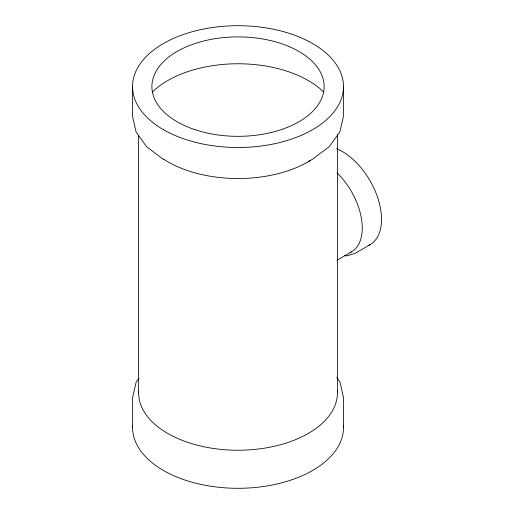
<?xml version="1.0" encoding="UTF-8"?>
<svg xmlns="http://www.w3.org/2000/svg" width="514" height="514" viewBox="0 0 514 514"><rect width="100%" height="100%" fill="white"/><g stroke="black" fill="none" stroke-linecap="round" stroke-linejoin="round"><path stroke-width="0.77" d="M138.928 378.265L136.165 382.101L132.535 397.868L132.535 427.475M337.03 260.232L351.403 251.937M370.022 244.703L355.065 253.338L346.969 255.856L344.611 255.631M308.201 161.666L312.512 159.218L329.307 146.593L339.876 131.899L343.513 116.132L343.513 86.525M163.323 159.34L146.593 146.734L136.088 132.053L132.535 116.292L132.535 86.686M336.76 377.475L339.96 381.947L343.513 397.707L343.513 427.314M337.415 134.687L337.415 392.767M138.626 135.657L138.626 392.934M337.004 172.871A52.3 30.197 60 0 1 350.002 252.657M337.325 390.415A99.395 57.388 0 0 1 238.849 450.238A99.395 57.388 0 0 1 138.658 391.366M343.474 425.81A105.492 60.903 0 0 1 238.162 488.3A105.492 60.903 0 0 1 132.561 425.971M310.469 160.439A99.395 57.388 0 0 1 163.497 159.115M152.427 91.974A99.395 57.388 0 0 1 323.544 91.91M336.561 148.694A55.351 31.958 60 0 1 377.745 197.787A55.351 31.958 60 0 1 368.679 245.403M163.516 129.721A105.492 60.903 0 0 0 339.947 102.299A105.492 60.903 0 0 0 210.605 27.795A105.492 60.903 0 0 0 163.516 129.721M194.864 129.637A86.127 49.723 0 0 0 324.148 86.667A86.127 49.723 0 0 0 195.057 43.51A86.127 49.723 0 0 0 194.864 129.637"/></g></svg>
